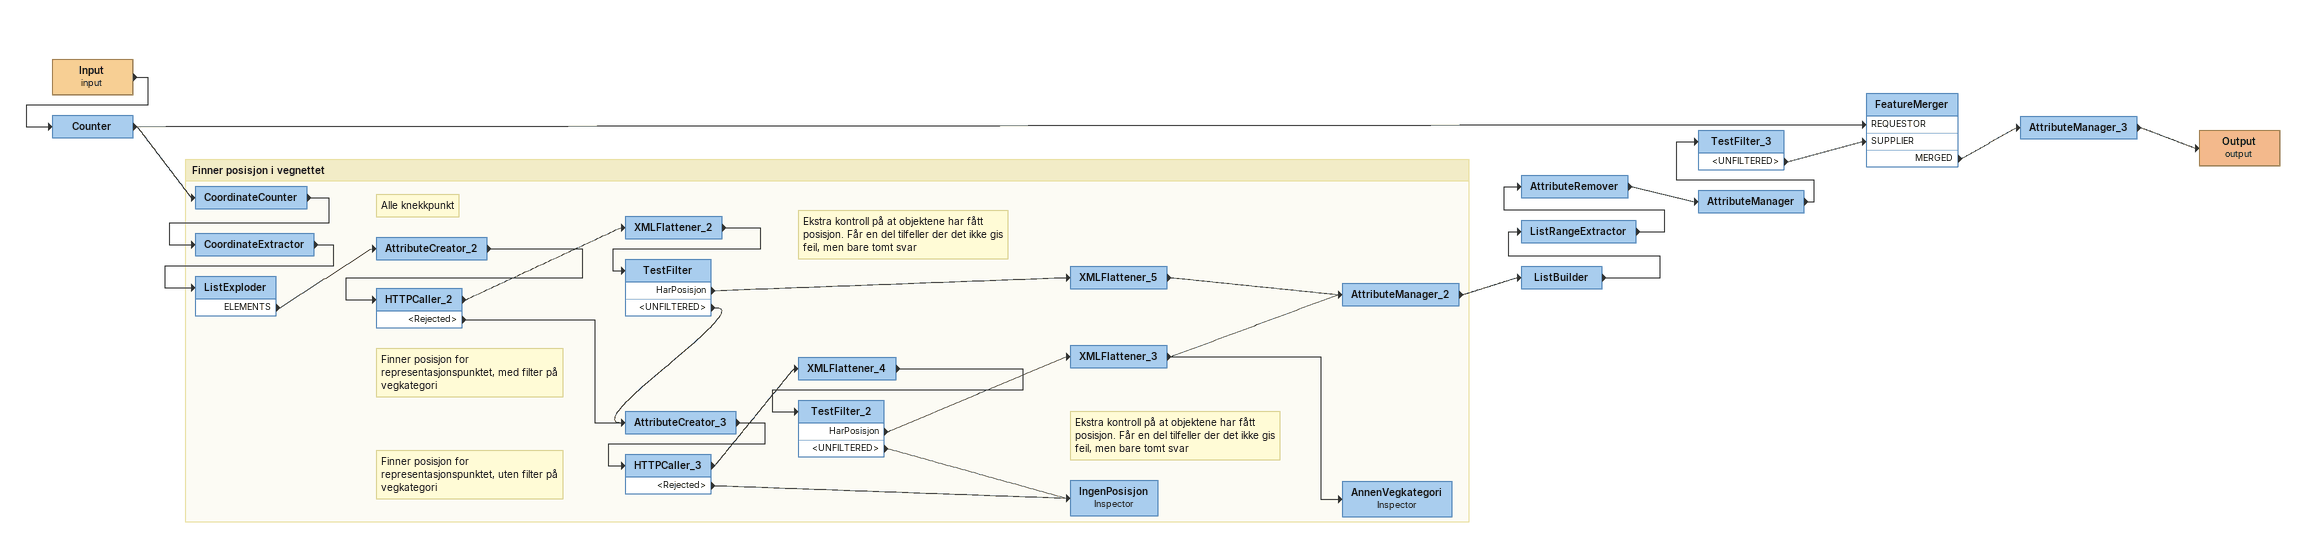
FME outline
Input (input)
    -> Counter
Counter
    -> CoordinateCounter
    -> FeatureMerger [REQUESTOR]
ListBuilder
    -> ListRangeExtractor
ListRangeExtractor
    -> AttributeRemover
AttributeRemover
    -> AttributeManager
AttributeManager
    -> TestFilter_3
TestFilter_3
    <UNFILTERED> -> FeatureMerger [SUPPLIER]
FeatureMerger
    MERGED -> AttributeManager_3
AttributeManager_3
    -> Output (output)
Output (output)

Bookmark: Finner posisjon i vegnettet
CoordinateCounter
    -> CoordinateExtractor
Note: Alle knekkpunkt
CoordinateExtractor
    -> ListExploder
ListExploder
    ELEMENTS -> AttributeCreator_2
AttributeCreator_2
    -> HTTPCaller_2
Note: Finner posisjon for representasjonspunktet, med filter på vegkategori
HTTPCaller_2
    -> XMLFlattener_2
    <Rejected> -> AttributeCreator_3
XMLFlattener_2
    -> TestFilter
Note: Ekstra kontroll på at objektene har fått posisjon. Får en del tilfeller der det ikke gis feil, men bare tomt svar
TestFilter
    HarPosisjon -> XMLFlattener_5
    <UNFILTERED> -> AttributeCreator_3
XMLFlattener_5
    -> AttributeManager_2
AttributeCreator_3
    -> HTTPCaller_3
Note: Finner posisjon for representasjonspunktet, uten filter på vegkategori
HTTPCaller_3
    -> XMLFlattener_4
    <Rejected> -> IngenPosisjon
XMLFlattener_4
    -> TestFilter_2
Note: Ekstra kontroll på at objektene har fått posisjon. Får en del tilfeller der det ikke gis feil, men bare tomt svar
TestFilter_2
    HarPosisjon -> XMLFlattener_3
    <UNFILTERED> -> IngenPosisjon
XMLFlattener_3
    -> AnnenVegkategori
    -> AttributeManager_2
AttributeManager_2
    -> ListBuilder
AnnenVegkategori: Inspector
IngenPosisjon: Inspector
